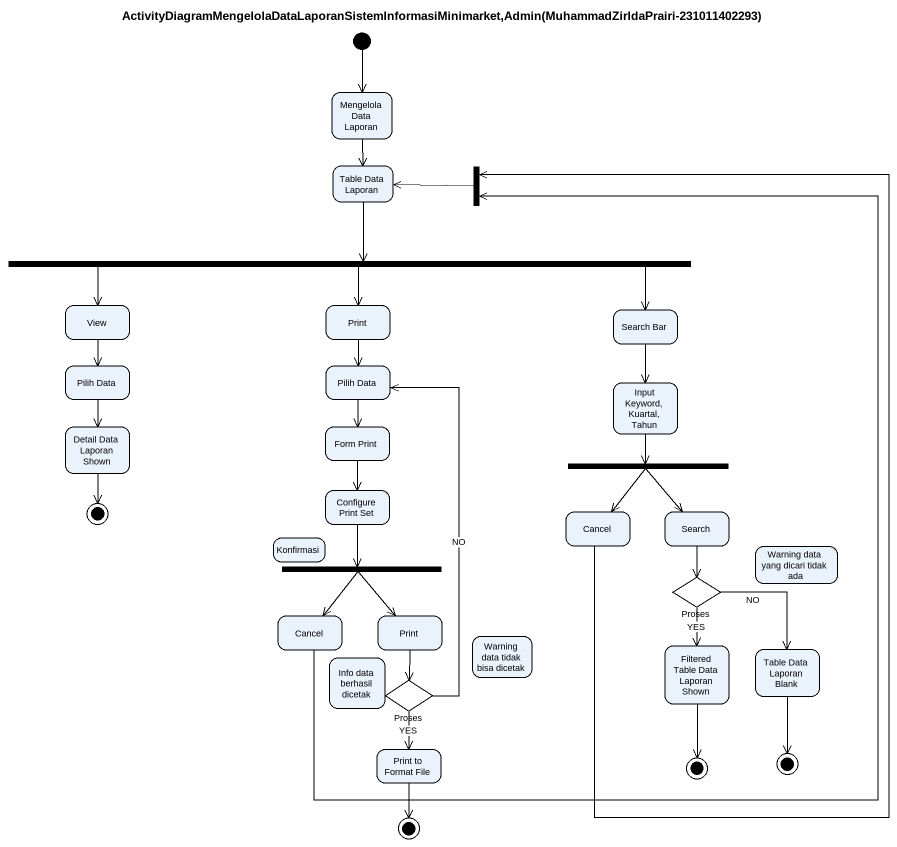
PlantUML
@startuml
title ActivityDiagramMengelolaDataLaporanSistemInformasiMinimarket,Admin(MuhammadZirldaPrairi-231011402293)
hide empty description
state "Mengelola Data Laporan" as Mengelola_Data_Laporan
state "Table Data Laporan" as Table_Data_Laporan
state fork1 <<join>>
state fork2 <<fork>>
state View
state Print
state "Search Bar" as Search_Bar
state "Pilih Data" as Pilih_Data
state "Pilih Data" as Pilih_Data_2
state "Input Keyword, Kuartal, Tahun" as Input_Keyword_Kuartal_Tahun
state "Detail Data Laporan Shown" as Detail_Data_Laporan_Shown
state "Form Print" as Form_Print
state "Configure Print Set" as Configure_Print_Set
state fork3 <<fork>>
state final1 <<end>>
state Cancel
state Search
state Konfirmasi
state fork4 <<fork>>
state "Warning data yang dicari tidak ada" as Warning_data_yang_dicari
state Proses <<choice>>
state "Cancel" as Cancel_2
state "Print" as Print_2
state "Warning data tidak bisa dicetak" as Warning_data_tidak_bisa
state "Filtered Table Data Laporan Shown" as Filtered_Table_Data_Laporan
state "Table Data Laporan Blank" as Table_Data_Laporan_Blank
state "Info data berhasil dicetak" as Info_data_berhasil_dicetak
state "Proses" as Proses_2 <<choice>>
state "Print to Format File" as Print_to_Format_File
state final2 <<end>>
state final3 <<end>>
state final4 <<end>>
[*] --> Mengelola_Data_Laporan
Mengelola_Data_Laporan --> Table_Data_Laporan
Table_Data_Laporan --> fork2
fork1 -left-> Table_Data_Laporan
fork2 -left-> View
fork2 --> Print
fork2 -right-> Search_Bar
View --> Pilih_Data
Print --> Pilih_Data_2
Search_Bar --> Input_Keyword_Kuartal_Tahun
Pilih_Data --> Detail_Data_Laporan_Shown
Pilih_Data_2 --> Form_Print
Input_Keyword_Kuartal_Tahun --> fork3
Detail_Data_Laporan_Shown --> final1
Form_Print --> Configure_Print_Set
Configure_Print_Set --> fork4
fork3 --> Cancel
fork3 --> Search
Cancel -up-> fork1
Search --> Proses
fork4 --> Cancel_2
fork4 --> Print_2
Proses --> Filtered_Table_Data_Laporan : YES
Proses --> Table_Data_Laporan_Blank : NO
Cancel_2 -up-> fork1
Print_2 --> Proses_2
Filtered_Table_Data_Laporan --> final2
Table_Data_Laporan_Blank --> final3
Proses_2 -up-> Pilih_Data_2 : NO
Proses_2 --> Print_to_Format_File : YES
Print_to_Format_File --> final4
@enduml
